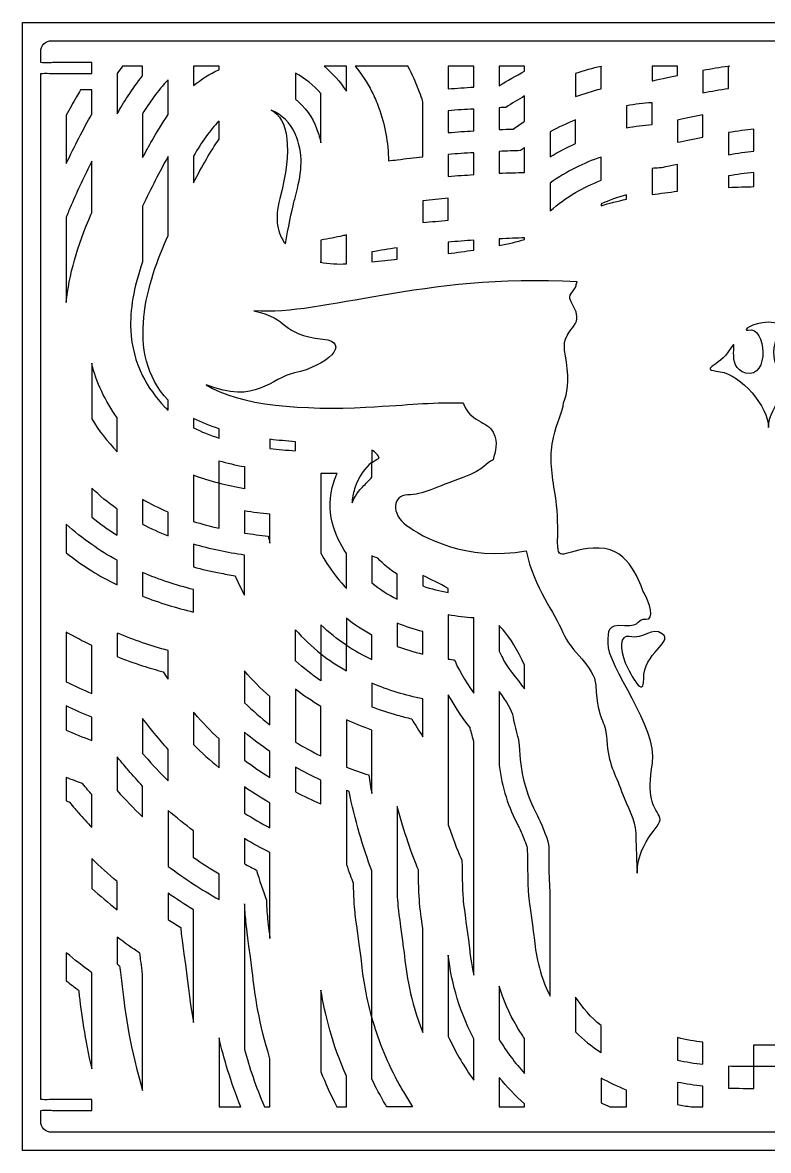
# Model space of a CAD drawing. Extents: x 110 to 520, y 70 to 380.
# Drawn here: x 110 to 315, y 70 to 380 of the extents above; entities that cross this region are included whole.
import ezdxf

# ---------------------------------------------------------------- set-up
doc = ezdxf.new("R2010")
doc.units = 0
doc.header["$MEASUREMENT"] = 0
doc.layers.add('DEFAULT', color=18, linetype='CONTINUOUS')

msp = doc.modelspace()

# ---------------------------------------------------------------- linework, layer by layer
at = {"layer": 'DEFAULT', "color": 18}
msp.add_lwpolyline([(520, 70), (110, 70), (110, 380), (520, 380)], close=True, dxfattribs=at)
at = {"layer": 'DEFAULT', "color": 1}
for points, knots in [([(511.5, 369), (511.73, 369), (512.28, 368.95), (513.25, 368.95), (514.22, 368.95), (515, 368.97), (515, 369), (515, 370), (515, 371), (515, 372), (515, 373.66), (513.66, 375), (512, 375), (380.66, 375), (249.33, 375), (118, 375), (116.34, 375), (115, 373.66), (115, 372), (115, 371), (115, 370), (115, 369), (115, 368.97), (115.78, 368.95), (116.75, 368.95), (117.72, 368.95), (118.27, 369), (118.5, 369), (122, 369), (125.5, 369), (129, 369), (129, 368), (129, 367), (129, 366), (125.5, 366), (122, 366), (118.5, 366), (118.27, 366), (117.72, 366.05), (116.75, 366.05), (115.78, 366.05), (115, 366.03), (115, 366), (115, 272), (115, 178), (115, 84), (115, 83.97), (115.78, 83.95), (116.75, 83.95), (117.72, 83.95), (118.27, 84), (118.5, 84), (122, 84), (125.5, 84), (129, 84), (129, 83), (129, 82), (129, 81), (125.5, 81), (122, 81), (118.5, 81), (118.27, 81), (117.72, 81.05), (116.75, 81.05), (115.78, 81.05), (115, 81.03), (115, 81), (115, 80), (115, 79), (115, 78), (115, 76.34), (116.34, 75), (118, 75), (249.33, 75), (380.66, 75), (512, 75), (513.66, 75), (515, 76.34), (515, 78), (515, 79), (515, 80), (515, 81), (515, 81.03), (514.22, 81.05), (513.25, 81.05), (512.28, 81.05), (511.73, 81), (511.5, 81), (508, 81), (504.5, 81), (501, 81), (501, 82), (501, 83), (501, 84), (504.5, 84), (508, 84), (511.5, 84), (511.73, 84), (512.28, 83.95), (513.25, 83.95), (514.22, 83.95), (515, 83.97), (515, 84), (515, 178), (515, 272), (515, 366), (515, 366.03), (514.22, 366.05), (513.25, 366.05), (512.28, 366.05), (511.73, 366), (511.5, 366), (508, 366), (504.5, 366), (501, 366), (501, 367), (501, 368), (501, 369), (504.5, 369), (508, 369), (511.5, 369)], [29.76, 29.76, 29.76, 29.76, 30.76, 30.76, 30.76, 31.76, 31.76, 31.76, 40.27, 40.27, 40.27, 41.27, 41.27, 41.27, 1158.12, 1158.12, 1158.12, 1159.12, 1159.12, 1159.12, 1167.63, 1167.63, 1167.63, 1168.63, 1168.63, 1168.63, 1169.63, 1169.63, 1169.63, 1199.39, 1199.39, 1199.39, 1207.89, 1207.89, 1207.89, 1237.65, 1237.65, 1237.65, 1238.65, 1238.65, 1238.65, 1239.65, 1239.65, 1239.65, 2039.02, 2039.02, 2039.02, 2040.02, 2040.02, 2040.02, 2041.02, 2041.02, 2041.02, 2070.78, 2070.78, 2070.78, 2079.28, 2079.28, 2079.28, 2109.04, 2109.04, 2109.04, 2110.04, 2110.04, 2110.04, 2111.04, 2111.04, 2111.04, 2119.55, 2119.55, 2119.55, 2120.55, 2120.55, 2120.55, 3237.4, 3237.4, 3237.4, 3238.4, 3238.4, 3238.4, 3246.91, 3246.91, 3246.91, 3247.91, 3247.91, 3247.91, 3248.91, 3248.91, 3248.91, 3278.67, 3278.67, 3278.67, 3287.17, 3287.17, 3287.17, 3316.93, 3316.93, 3316.93, 3317.93, 3317.93, 3317.93, 3318.93, 3318.93, 3318.93, 4118.3, 4118.3, 4118.3, 4119.3, 4119.3, 4119.3, 4120.3, 4120.3, 4120.3, 4150.06, 4150.06, 4150.06, 4158.56, 4158.56, 4158.56, 4188.32, 4188.32, 4188.32, 4188.32]), ([(136, 366.04), (136.46, 366.69), (136.95, 367.34), (137.46, 368), (139.31, 368), (141.15, 368), (143, 368), (143, 367.12), (143, 366.24), (143, 365.35), (139.99, 361.65), (137.72, 357.91), (136, 354.94), (136, 358.64), (136, 362.34), (136, 366.04)], [31.47, 31.47, 31.47, 31.47, 32.47, 32.47, 32.47, 48.16, 48.16, 48.16, 55.66, 55.66, 55.66, 56.66, 56.66, 56.66, 88.13, 88.13, 88.13, 88.13]), ([(157, 368), (159.33, 368), (161.66, 368), (164, 368), (164, 367.68), (164, 367.36), (164, 367.03), (161.37, 365.94), (159.05, 364.42), (157, 362.67), (157, 364.45), (157, 366.22), (157, 368)], [15.1, 15.1, 15.1, 15.1, 34.94, 34.94, 34.94, 37.68, 37.68, 37.68, 38.68, 38.68, 38.68, 53.78, 53.78, 53.78, 53.78]), ([(185, 366.06), (187.65, 364.66), (190.02, 362.77), (192, 360.47), (192, 355.95), (192, 351.43), (192, 346.91), (191.74, 348.1), (191.39, 349.33), (190.92, 350.62), (189.69, 353.98), (187.62, 356.81), (185, 358.9), (185, 361.29), (185, 363.67), (185, 366.06)], [20.29, 20.29, 20.29, 20.29, 21.29, 21.29, 21.29, 59.74, 59.74, 59.74, 60.74, 60.74, 60.74, 61.74, 61.74, 61.74, 82.03, 82.03, 82.03, 82.03]), ([(199, 368), (199, 365.71), (199, 363.42), (199, 361.14), (197.29, 363.75), (195.22, 366.06), (192.88, 368), (194.92, 368), (196.96, 368), (199, 368)], [17.35, 17.35, 17.35, 17.35, 36.81, 36.81, 36.81, 37.81, 37.81, 37.81, 55.16, 55.16, 55.16, 55.16]), ([(215.87, 368), (217.11, 365.75), (218.2, 363.36), (219.11, 360.87), (219.43, 359.99), (219.73, 359.12), (220, 358.25), (220, 353.2), (220, 348.15), (220, 343.1), (217.68, 342.86), (215.34, 342.6), (213, 342.29), (212.18, 342.19), (211.37, 342.08), (210.55, 341.97), (210.52, 347.01), (209.63, 351.84), (207.83, 356.77), (207.3, 358.23), (206.69, 359.64), (206, 360.99), (204.71, 363.54), (203.15, 365.88), (201.37, 368), (206.2, 368), (211.04, 368), (215.87, 368)], [41.08, 41.08, 41.08, 41.08, 42.08, 42.08, 42.08, 43.08, 43.08, 43.08, 86.01, 86.01, 86.01, 87.01, 87.01, 87.01, 88.01, 88.01, 88.01, 89.01, 89.01, 89.01, 90.01, 90.01, 90.01, 91.01, 91.01, 91.01, 132.09, 132.09, 132.09, 132.09]), ([(227, 368), (229.33, 368), (231.66, 368), (234, 368), (234, 366.08), (234, 364.17), (234, 362.25), (231.63, 362.12), (229.3, 361.96), (227, 361.79), (227, 363.86), (227, 365.93), (227, 368)], [17.61, 17.61, 17.61, 17.61, 37.46, 37.46, 37.46, 53.75, 53.75, 53.75, 54.75, 54.75, 54.75, 72.36, 72.36, 72.36, 72.36]), ([(241, 368), (243.33, 368), (245.66, 368), (248, 368), (248, 367.54), (248, 367.08), (248, 366.61), (245.59, 365.39), (243.25, 364.06), (241, 362.62), (241, 364.41), (241, 366.21), (241, 368)], [15.26, 15.26, 15.26, 15.26, 35.1, 35.1, 35.1, 39.03, 39.03, 39.03, 40.03, 40.03, 40.03, 55.29, 55.29, 55.29, 55.29]), ([(262, 365.99), (264.3, 366.75), (266.63, 367.41), (269, 367.96), (269.05, 367.98), (269.11, 367.99), (269.16, 368), (269.11, 368), (269.05, 368), (269, 368), (269, 367.99), (269, 367.97), (269, 367.96), (269, 365.91), (269, 363.86), (269, 361.8), (266.63, 361.2), (264.29, 360.48), (262, 359.65), (262, 361.76), (262, 363.87), (262, 365.99)], [17.96, 17.96, 17.96, 17.96, 18.96, 18.96, 18.96, 19.96, 19.96, 19.96, 20.42, 20.42, 20.42, 20.53, 20.53, 20.53, 37.99, 37.99, 37.99, 38.99, 38.99, 38.99, 56.95, 56.95, 56.95, 56.95]), ([(283, 368), (285.33, 368), (287.66, 368), (290, 368), (290, 367.16), (290, 366.32), (290, 365.47), (286, 364.66), (283.2, 364), (283.02, 363.96), (283.01, 363.96), (283.01, 363.96), (283, 363.96), (283, 365.31), (283, 366.65), (283, 368)], [11.45, 11.45, 11.45, 11.45, 31.3, 31.3, 31.3, 38.46, 38.46, 38.46, 39.46, 39.46, 39.46, 40.46, 40.46, 40.46, 51.91, 51.91, 51.91, 51.91]), ([(297, 366.82), (299.27, 367.23), (301.65, 367.63), (304, 367.96), (304.09, 367.98), (304.17, 367.99), (304.26, 368), (304.17, 368), (304.09, 368), (304, 368), (304, 367.99), (304, 367.97), (304, 367.96), (304, 365.94), (304, 363.92), (304, 361.9), (301.66, 361.55), (299.27, 361.14), (297, 360.72), (297, 362.76), (297, 364.79), (297, 366.82)], [17.29, 17.29, 17.29, 17.29, 18.29, 18.29, 18.29, 19.29, 19.29, 19.29, 20.04, 20.04, 20.04, 20.15, 20.15, 20.15, 37.33, 37.33, 37.33, 38.33, 38.33, 38.33, 55.62, 55.62, 55.62, 55.62]), ([(150, 354.71), (148.26, 352.19), (146.82, 349.7), (145.61, 347.58), (144.75, 346.1), (143.88, 344.53), (143, 342.88), (143, 346.91), (143, 350.93), (143, 354.95), (144.85, 357.94), (147.13, 361.24), (150, 364.28), (150, 361.09), (150, 357.9), (150, 354.71)], [27.13, 27.13, 27.13, 27.13, 28.13, 28.13, 28.13, 29.13, 29.13, 29.13, 63.35, 63.35, 63.35, 64.35, 64.35, 64.35, 91.48, 91.48, 91.48, 91.48]), ([(122, 354.51), (122.94, 356.27), (123.89, 357.96), (124.81, 359.57), (125.15, 360.15), (125.52, 360.79), (125.91, 361.47), (126.94, 361.47), (127.97, 361.47), (129, 361.47), (129, 359.25), (129, 357.02), (129, 354.8), (126.68, 350.66), (124.28, 346.01), (122, 341.25), (122, 345.67), (122, 350.09), (122, 354.51)], [37.6, 37.6, 37.6, 37.6, 38.6, 38.6, 38.6, 39.6, 39.6, 39.6, 48.34, 48.34, 48.34, 67.26, 67.26, 67.26, 68.26, 68.26, 68.26, 105.86, 105.86, 105.86, 105.86]), ([(241, 356.59), (241.64, 356.62), (242.26, 356.64), (242.86, 356.67), (244.53, 357.78), (246.24, 358.83), (248, 359.82), (248, 357.49), (248, 355.17), (248, 352.84), (246.92, 352.17), (245.86, 351.46), (244.82, 350.73), (243.61, 350.69), (242.33, 350.64), (241, 350.59), (241, 352.59), (241, 354.59), (241, 356.59)], [17.02, 17.02, 17.02, 17.02, 18.02, 18.02, 18.02, 19.02, 19.02, 19.02, 38.78, 38.78, 38.78, 39.78, 39.78, 39.78, 40.78, 40.78, 40.78, 57.8, 57.8, 57.8, 57.8]), ([(276, 357.15), (278.31, 357.54), (280.65, 357.81), (283, 357.95), (283, 355.95), (283, 353.94), (283, 351.94), (280.64, 351.78), (278.3, 351.49), (276, 351.06), (276, 353.09), (276, 355.12), (276, 357.15)], [17.26, 17.26, 17.26, 17.26, 18.26, 18.26, 18.26, 35.3, 35.3, 35.3, 36.3, 36.3, 36.3, 53.56, 53.56, 53.56, 53.56]), ([(185, 349.26), (185.1, 349.03), (185.19, 348.8), (185.28, 348.56), (187.41, 342.7), (186.56, 338.32), (185, 332.21), (184.86, 331.69), (184.72, 331.15), (184.58, 330.59), (183.97, 328.21), (182.99, 323.54), (182.24, 319.15), (180.09, 321.9), (179.22, 325.9), (180.71, 331.6), (184.29, 345.32), (183.06, 353.64), (178.29, 355.95), (181.25, 354.73), (183.67, 352.37), (185, 349.26)], [1, 1, 1, 1, 2, 2, 2, 3, 3, 3, 4, 4, 4, 5, 5, 5, 6, 6, 6, 7, 7, 7, 8, 8, 8, 8]), ([(227, 355.77), (229.43, 355.96), (231.77, 356.11), (234, 356.24), (234, 354.24), (234, 352.24), (234, 350.23), (231.75, 350.1), (229.41, 349.94), (227, 349.75), (227, 351.76), (227, 353.76), (227, 355.77)], [17.06, 17.06, 17.06, 17.06, 18.06, 18.06, 18.06, 35.09, 35.09, 35.09, 36.09, 36.09, 36.09, 53.15, 53.15, 53.15, 53.15]), ([(297, 348.5), (294.42, 348), (292, 347.51), (290, 347.09), (290, 349.13), (290, 351.17), (290, 353.21), (292.02, 353.63), (294.43, 354.12), (297, 354.61), (297, 352.57), (297, 350.54), (297, 348.5)], [17.32, 17.32, 17.32, 17.32, 18.32, 18.32, 18.32, 35.65, 35.65, 35.65, 36.65, 36.65, 36.65, 53.97, 53.97, 53.97, 53.97]), ([(157, 343.3), (159.25, 347.13), (161.46, 350.47), (164, 352.88), (164, 351.22), (164, 349.57), (164, 347.92), (161.69, 344.62), (159.35, 340.55), (157, 335.98), (157, 338.42), (157, 340.86), (157, 343.3)], [20.75, 20.75, 20.75, 20.75, 21.75, 21.75, 21.75, 35.8, 35.8, 35.8, 36.8, 36.8, 36.8, 57.55, 57.55, 57.55, 57.55]), ([(255, 349.99), (257.26, 351.21), (259.6, 352.29), (262, 353.25), (262, 351.08), (262, 348.92), (262, 346.75), (259.58, 345.68), (257.24, 344.45), (255, 343.07), (255, 345.38), (255, 347.68), (255, 349.99)], [19.6, 19.6, 19.6, 19.6, 20.6, 20.6, 20.6, 39.02, 39.02, 39.02, 40.02, 40.02, 40.02, 59.62, 59.62, 59.62, 59.62]), ([(304, 343.67), (304, 345.7), (304, 347.72), (304, 349.75), (306.47, 350.15), (308.87, 350.5), (311, 350.71), (311, 348.7), (311, 346.69), (311, 344.68), (308.89, 344.45), (306.48, 344.1), (304, 343.67)], [1, 1, 1, 1, 18.23, 18.23, 18.23, 19.23, 19.23, 19.23, 36.31, 36.31, 36.31, 37.31, 37.31, 37.31, 37.31]), ([(227, 343.74), (229.38, 343.93), (231.73, 344.09), (234, 344.23), (234, 342.22), (234, 340.22), (234, 338.21), (231.74, 338.07), (229.39, 337.91), (227, 337.71), (227, 339.72), (227, 341.73), (227, 343.74)], [17.07, 17.07, 17.07, 17.07, 18.07, 18.07, 18.07, 35.12, 35.12, 35.12, 36.12, 36.12, 36.12, 53.19, 53.19, 53.19, 53.19]), ([(241, 344.58), (243.05, 344.67), (245.01, 344.74), (246.85, 344.79), (247.23, 345.07), (247.61, 345.35), (248, 345.62), (248, 343.35), (248, 341.08), (248, 338.81), (245.87, 338.76), (243.52, 338.68), (241, 338.58), (241, 340.58), (241, 342.58), (241, 344.58)], [17.03, 17.03, 17.03, 17.03, 18.03, 18.03, 18.03, 19.03, 19.03, 19.03, 38.33, 38.33, 38.33, 39.33, 39.33, 39.33, 56.36, 56.36, 56.36, 56.36]), ([(122, 326.5), (122.43, 327.59), (122.89, 328.69), (123.37, 329.8), (125.11, 333.83), (127.03, 337.95), (129, 341.92), (129, 337.18), (129, 332.44), (129, 327.7), (128.96, 327.6), (128.92, 327.51), (128.88, 327.42), (125.02, 318.49), (122.76, 310.57), (122, 303.07), (122, 310.88), (122, 318.69), (122, 326.5)], [66.42, 66.42, 66.42, 66.42, 67.42, 67.42, 67.42, 68.42, 68.42, 68.42, 108.73, 108.73, 108.73, 109.73, 109.73, 109.73, 110.73, 110.73, 110.73, 177.15, 177.15, 177.15, 177.15]), ([(150, 276.23), (150, 275.31), (150, 274.39), (150, 273.47), (149.7, 273.75), (149.41, 274.04), (149.12, 274.33), (146.56, 276.99), (144.52, 279.86), (143, 282.91), (141.06, 286.8), (139.97, 290.99), (139.74, 295.44), (139.46, 301.08), (140.5, 307.14), (143, 314.19), (143, 319.3), (143, 324.41), (143, 329.52), (145.27, 334.34), (147.69, 339.07), (150, 343.18), (150, 335.94), (150, 328.7), (150, 321.45), (144.43, 309.08), (137.79, 289.01), (150, 276.23)], [1, 1, 1, 1, 8.82, 8.82, 8.82, 9.82, 9.82, 9.82, 10.82, 10.82, 10.82, 11.82, 11.82, 11.82, 12.82, 12.82, 12.82, 56.25, 56.25, 56.25, 57.25, 57.25, 57.25, 118.83, 118.83, 118.83, 119.83, 119.83, 119.83, 119.83]), ([(255, 335.88), (257.2, 337.45), (259.55, 338.86), (262, 340.09), (264.25, 341.23), (266.59, 342.21), (269, 343.04), (269, 340.9), (269, 338.77), (269, 336.64), (266.56, 335.69), (264.22, 334.56), (262, 333.26), (259.49, 331.79), (257.14, 330.11), (255, 328.24), (255, 330.78), (255, 333.33), (255, 335.88)], [21.66, 21.66, 21.66, 21.66, 22.66, 22.66, 22.66, 23.66, 23.66, 23.66, 41.8, 41.8, 41.8, 42.8, 42.8, 42.8, 43.8, 43.8, 43.8, 65.46, 65.46, 65.46, 65.46]), ([(290, 340.99), (290, 338.53), (290, 336.08), (290, 333.62), (287.65, 333.36), (285.3, 333.06), (283, 332.71), (283, 335.11), (283, 337.5), (283, 339.9), (283.65, 339.96), (284.31, 340), (284.97, 340.03), (285.41, 340.05), (287.31, 340.44), (290, 340.99)], [1, 1, 1, 1, 21.88, 21.88, 21.88, 22.88, 22.88, 22.88, 43.27, 43.27, 43.27, 44.27, 44.27, 44.27, 45.27, 45.27, 45.27, 45.27]), ([(311, 338.77), (311, 337.48), (311, 336.19), (311, 334.91), (308.77, 334.87), (306.42, 334.8), (304, 334.69), (304, 335.74), (304, 336.79), (304, 337.85), (306.29, 338.25), (308.64, 338.59), (311, 338.77)], [1, 1, 1, 1, 11.96, 11.96, 11.96, 12.96, 12.96, 12.96, 21.92, 21.92, 21.92, 22.92, 22.92, 22.92, 22.92]), ([(276, 332.63), (276, 332.23), (276, 331.83), (276, 331.44), (273.55, 330.92), (271.2, 330.32), (269, 329.65), (269, 329.81), (269, 329.98), (269, 330.14), (271.19, 331.13), (273.53, 331.98), (276, 332.63)], [1, 1, 1, 1, 4.37, 4.37, 4.37, 5.37, 5.37, 5.37, 6.74, 6.74, 6.74, 7.74, 7.74, 7.74, 7.74]), ([(227, 325.67), (224.7, 325.48), (222.36, 325.26), (220, 325), (220, 327.01), (220, 329.02), (220, 331.03), (222.36, 331.28), (224.7, 331.5), (227, 331.69), (227, 329.68), (227, 327.68), (227, 325.67)], [17.05, 17.05, 17.05, 17.05, 18.05, 18.05, 18.05, 35.13, 35.13, 35.13, 36.13, 36.13, 36.13, 53.18, 53.18, 53.18, 53.18]), ([(199, 321.62), (199, 318.97), (199, 316.32), (199, 313.67), (196.73, 313.56), (194.22, 313.67), (191.77, 314.12), (191.85, 314.13), (191.92, 314.14), (192, 314.15), (192, 316.18), (192, 318.2), (192, 320.22), (194.1, 320.56), (196.15, 320.95), (197.94, 321.37), (198.29, 321.46), (198.64, 321.54), (199, 321.62)], [1, 1, 1, 1, 23.54, 23.54, 23.54, 24.54, 24.54, 24.54, 25.54, 25.54, 25.54, 42.75, 42.75, 42.75, 43.75, 43.75, 43.75, 44.75, 44.75, 44.75, 44.75]), ([(234, 320.17), (234, 319.27), (234, 318.37), (234, 317.48), (231.77, 317.13), (229.43, 316.81), (227, 316.49), (227, 317.55), (227, 318.6), (227, 319.65), (229.39, 319.85), (231.74, 320.03), (234, 320.17)], [1, 1, 1, 1, 8.65, 8.65, 8.65, 9.65, 9.65, 9.65, 18.59, 18.59, 18.59, 19.59, 19.59, 19.59, 19.59]), ([(241, 320.56), (243.55, 320.67), (245.91, 320.75), (248, 320.81), (248, 320.66), (248, 320.52), (248, 320.38), (245.86, 319.76), (243.52, 319.21), (241, 318.71), (241, 319.32), (241, 319.94), (241, 320.56)], [5.24, 5.24, 5.24, 5.24, 6.24, 6.24, 6.24, 7.46, 7.46, 7.46, 8.46, 8.46, 8.46, 13.7, 13.7, 13.7, 13.7]), ([(213, 318.08), (213, 317.03), (213, 315.99), (213, 314.95), (210.72, 314.72), (208.38, 314.5), (206, 314.28), (206, 315.16), (206, 316.05), (206, 316.94), (208.29, 317.36), (210.63, 317.74), (213, 318.08)], [1, 1, 1, 1, 9.87, 9.87, 9.87, 10.87, 10.87, 10.87, 18.42, 18.42, 18.42, 19.42, 19.42, 19.42, 19.42]), ([(278.89, 146.19), (278.72, 152.34), (278.62, 154.09), (278.52, 157.23), (278.39, 161.09), (276.4, 163.83), (274.66, 168.69), (272.91, 173.54), (270.92, 176.16), (270.55, 182.76), (270.18, 189.35), (268.21, 186.94), (267.55, 197.86), (267.23, 203.09), (260.59, 207.03), (258.47, 212.39), (256.35, 217.74), (250.49, 224.63), (248.44, 234.82), (231.78, 231.78), (219.77, 238.68), (215.51, 241.8), (211.25, 244.92), (211.63, 250.17), (215.81, 250.17), (219.99, 250.17), (223.8, 252.37), (230.8, 254.88), (237.79, 257.39), (237.03, 258.91), (239.32, 259.82), (239.95, 262.26), (240.81, 264.31), (239.32, 267.42), (237.82, 270.53), (232.82, 270.16), (231.14, 275.45), (220.43, 275.64), (217.51, 274.94), (204.33, 274.27), (187.65, 273.43), (169.39, 274.6), (160.44, 280.47), (174.01, 274.8), (178.4, 282.43), (184.75, 283.71), (193.62, 285.5), (200.53, 292.1), (192.56, 292.99), (180.4, 294.35), (183.89, 298.58), (173.6, 300.75), (193.27, 299.43), (219.23, 310.99), (262.44, 308.76), (261.79, 307.33), (262.62, 307.76), (260.8, 305.53), (258.97, 303.29), (264.53, 300.38), (261.43, 296.48), (258.33, 292.58), (258.64, 291.83), (259.47, 286.68), (260.3, 281.54), (259.76, 277.99), (258.68, 275.48), (258.53, 273.15), (256.82, 269.98), (255.9, 265.93), (254.84, 261.3), (255.32, 256.59), (256.2, 251.36), (257.23, 245.2), (257.08, 243.79), (257.06, 237.05), (257.04, 230.8), (259.51, 235.75), (268.44, 235.57), (277.37, 235.39), (279.51, 225.5), (280.88, 223.13), (282.25, 220.77), (283.86, 215.66), (281.37, 216.03), (278.88, 216.41), (280.14, 213.92), (275.41, 214.29), (270.68, 214.67), (271.05, 212.92), (270.92, 209.4), (270.69, 203.12), (284.74, 186.12), (283.12, 176.53), (281.51, 166.95), (283.37, 164.7), (284.99, 161.96), (286.61, 159.23), (279.28, 156.2), (278.89, 146.19)], [1, 1, 1, 1, 2, 2, 2, 3, 3, 3, 4, 4, 4, 5, 5, 5, 6, 6, 6, 7, 7, 7, 8, 8, 8, 9, 9, 9, 10, 10, 10, 11, 11, 11, 12, 12, 12, 13, 13, 13, 14, 14, 14, 15.014142, 15.014142, 15.014142, 16.014142, 16.014142, 16.014142, 17.014142, 17.014142, 17.014142, 18.014142, 18.014142, 18.014142, 19.014142, 19.014142, 19.014142, 20.014142, 20.014142, 20.014142, 21.014142, 21.014142, 21.014142, 22.014142, 22.014142, 22.014142, 23.014142, 23.014142, 23.014142, 24.014142, 24.014142, 24.014142, 25.014142, 25.014142, 25.014142, 26.014142, 26.014142, 26.014142, 27.014142, 27.014142, 27.014142, 28.014142, 28.014142, 28.014142, 29.014142, 29.014142, 29.014142, 30.014142, 30.014142, 30.014142, 31.014142, 31.014142, 31.014142, 32.014142, 32.014142, 32.014142, 33.014142, 33.014142, 33.014142, 34.014142, 34.014142, 34.014142, 34.014142]), ([(328.31, 284.04), (322.56, 283.17), (315, 274.45), (315, 268.74), (315, 274.45), (307.44, 283.17), (301.69, 284.04), (295.51, 284.96), (301.26, 284.95), (304.59, 290.43), (307.18, 294.69), (302.83, 285.14), (308.79, 283.67), (315.35, 282.05), (314.52, 296.65), (309.42, 295.49), (307.63, 295.08), (310.38, 297.61), (315, 297.61), (319.62, 297.61), (322.37, 295.08), (320.58, 295.49), (315.48, 296.65), (314.65, 282.05), (321.21, 283.67), (327.17, 285.14), (322.82, 294.69), (325.41, 290.43), (328.74, 284.95), (334.49, 284.96), (328.31, 284.04)], [1, 1, 1, 1, 2, 2, 2, 3, 3, 3, 4, 4, 4, 5, 5, 5, 6, 6, 6, 7, 7, 7, 8, 8, 8, 9, 9, 9, 10, 10, 10, 11, 11, 11, 11]), ([(136, 271.37), (136, 268.25), (136, 265.13), (136, 262.02), (133.28, 264.86), (130.95, 267.87), (129, 271.04), (129, 276.15), (129, 281.25), (129, 286.36), (130.32, 280.99), (132.66, 275.99), (136, 271.37)], [1, 1, 1, 1, 27.51, 27.51, 27.51, 28.51, 28.51, 28.51, 71.96, 71.96, 71.96, 72.96, 72.96, 72.96, 72.96]), ([(157, 271.18), (159.07, 270.11), (161.4, 269.17), (164, 268.36), (164, 267.5), (164, 266.64), (164, 265.79), (161.43, 266.6), (159.1, 267.54), (157, 268.62), (157, 269.47), (157, 270.32), (157, 271.18)], [7.26, 7.26, 7.26, 7.26, 8.26, 8.26, 8.26, 15.55, 15.55, 15.55, 16.55, 16.55, 16.55, 23.81, 23.81, 23.81, 23.81]), ([(185, 262.32), (182.56, 262.46), (180.22, 262.67), (178, 262.93), (178, 263.77), (178, 264.61), (178, 265.45), (180.22, 265.18), (182.56, 264.96), (185, 264.8), (185, 263.97), (185, 263.14), (185, 262.32)], [7.03, 7.03, 7.03, 7.03, 8.03, 8.03, 8.03, 15.18, 15.18, 15.18, 16.18, 16.18, 16.18, 23.21, 23.21, 23.21, 23.21]), ([(206, 259.07), (206, 260.2), (206, 261.34), (206, 262.47), (207.06, 261.89), (207.76, 261.15), (208, 260.25), (207.29, 259.92), (206.63, 259.53), (206, 259.07)], [1, 1, 1, 1, 10.65, 10.65, 10.65, 11.65, 11.65, 11.65, 12.65, 12.65, 12.65, 12.65]), ([(157, 255.56), (159.19, 254.73), (161.52, 254), (164, 253.36), (166.22, 252.78), (168.55, 252.28), (171, 251.86), (171, 253.88), (171, 255.91), (171, 257.94), (168.53, 258.39), (166.19, 258.93), (164, 259.55), (164, 257.49), (164, 255.43), (164, 253.36), (164, 249.25), (164, 245.13), (164, 241.01), (161.57, 241.56), (159.23, 242.17), (157, 242.87), (157, 247.1), (157, 251.33), (157, 255.56)], [35.97, 35.97, 35.97, 35.97, 36.97, 36.97, 36.97, 37.97, 37.97, 37.97, 55.21, 55.21, 55.21, 56.21, 56.21, 56.21, 73.76, 73.76, 73.76, 108.76, 108.76, 108.76, 109.76, 109.76, 109.76, 145.73, 145.73, 145.73, 145.73]), ([(206, 259.07), (206, 257.74), (206, 256.4), (206, 255.07), (205.41, 254.35), (204.69, 253.58), (203.84, 252.77), (202.33, 251.32), (201.25, 249.69), (200.57, 247.98), (200.61, 249.23), (200.83, 250.51), (201.26, 251.83), (202.44, 255.45), (204.04, 257.63), (206, 259.07)], [1, 1, 1, 1, 12.34, 12.34, 12.34, 13.34, 13.34, 13.34, 14.34, 14.34, 14.34, 15.34, 15.34, 15.34, 16.34, 16.34, 16.34, 16.34]), ([(199, 234.11), (199, 230.89), (199, 227.67), (199, 224.45), (198.76, 224.71), (198.53, 224.97), (198.3, 225.24), (196.76, 227.04), (194.14, 230.09), (192, 234.15), (192, 241.45), (192, 248.75), (192, 256.06), (192.95, 256.04), (193.93, 256.03), (194.91, 256.03), (195.21, 256.03), (195.72, 256.05), (196.45, 256.07), (196.13, 255.33), (195.83, 254.54), (195.56, 253.7), (192.92, 245.66), (195.85, 238.83), (199, 234.11)], [1, 1, 1, 1, 28.38, 28.38, 28.38, 29.38, 29.38, 29.38, 30.38, 30.38, 30.38, 92.48, 92.48, 92.48, 93.48, 93.48, 93.48, 94.48, 94.48, 94.48, 95.48, 95.48, 95.48, 96.48, 96.48, 96.48, 96.48]), ([(136, 239.13), (133.53, 240.63), (131.2, 242.27), (129, 244.04), (129, 246.71), (129, 249.38), (129, 252.05), (131.15, 249.96), (133.49, 248.05), (136, 246.3), (136, 243.91), (136, 241.52), (136, 239.13)], [20.33, 20.33, 20.33, 20.33, 21.33, 21.33, 21.33, 44.01, 44.01, 44.01, 45.01, 45.01, 45.01, 65.34, 65.34, 65.34, 65.34]), ([(150, 245.43), (150, 243.27), (150, 241.11), (150, 238.95), (147.55, 239.9), (145.22, 240.94), (143, 242.09), (143, 244.38), (143, 246.66), (143, 248.95), (145.19, 247.66), (147.52, 246.49), (150, 245.43)], [1, 1, 1, 1, 19.38, 19.38, 19.38, 20.38, 20.38, 20.38, 39.81, 39.81, 39.81, 40.81, 40.81, 40.81, 40.81]), ([(178, 236.93), (177.82, 237.56), (177.65, 238.21), (177.5, 238.86), (175.26, 239.09), (173.1, 239.37), (171, 239.69), (171, 241.72), (171, 243.75), (171, 245.77), (173.25, 245.4), (175.58, 245.1), (178, 244.84), (178, 242.21), (178, 239.57), (178, 236.93)], [22.42, 22.42, 22.42, 22.42, 23.42, 23.42, 23.42, 24.42, 24.42, 24.42, 41.65, 41.65, 41.65, 42.65, 42.65, 42.65, 65.07, 65.07, 65.07, 65.07]), ([(122, 242.15), (124.2, 240.13), (126.53, 238.26), (129, 236.53), (131.22, 234.97), (133.55, 233.52), (136, 232.2), (136, 229.94), (136, 227.68), (136, 225.42), (133.57, 226.62), (131.23, 227.92), (129, 229.32), (126.55, 230.85), (124.22, 232.5), (122, 234.27), (122, 236.89), (122, 239.52), (122, 242.15)], [22.34, 22.34, 22.34, 22.34, 23.34, 23.34, 23.34, 24.34, 24.34, 24.34, 43.55, 43.55, 43.55, 44.55, 44.55, 44.55, 45.55, 45.55, 45.55, 67.89, 67.89, 67.89, 67.89]), ([(157, 236.6), (159.25, 235.96), (161.58, 235.38), (164, 234.87), (166.25, 234.4), (168.59, 233.98), (171, 233.63), (171, 229.95), (171, 226.27), (171, 222.59), (170.1, 224.25), (169.24, 226.04), (168.45, 227.95), (166.94, 228.19), (165.45, 228.46), (164, 228.75), (161.59, 229.22), (159.26, 229.76), (157, 230.37), (157, 232.45), (157, 234.53), (157, 236.6)], [17.67, 17.67, 17.67, 17.67, 18.67, 18.67, 18.67, 19.67, 19.67, 19.67, 50.97, 50.97, 50.97, 51.97, 51.97, 51.97, 52.97, 52.97, 52.97, 53.97, 53.97, 53.97, 71.64, 71.64, 71.64, 71.64]), ([(213, 228.37), (213, 226.08), (213, 223.8), (213, 221.52), (210.5, 222.74), (208.13, 224.23), (206, 226.03), (206, 228.49), (206, 230.95), (206, 233.42), (206.51, 233.18), (207.05, 232.98), (207.61, 232.82), (209.16, 231.07), (210.99, 229.59), (213, 228.37)], [1, 1, 1, 1, 20.41, 20.41, 20.41, 21.41, 21.41, 21.41, 42.34, 42.34, 42.34, 43.34, 43.34, 43.34, 44.34, 44.34, 44.34, 44.34]), ([(157, 217.99), (154.6, 218.56), (152.26, 219.2), (150, 219.89), (147.59, 220.63), (145.26, 221.45), (143, 222.33), (143, 224.49), (143, 226.66), (143, 228.82), (145.25, 227.86), (147.58, 226.99), (150, 226.2), (152.26, 225.45), (154.59, 224.78), (157, 224.17), (157, 222.11), (157, 220.05), (157, 217.99)], [17.52, 17.52, 17.52, 17.52, 18.52, 18.52, 18.52, 19.52, 19.52, 19.52, 37.93, 37.93, 37.93, 38.93, 38.93, 38.93, 39.93, 39.93, 39.93, 57.45, 57.45, 57.45, 57.45]), ([(220, 225.14), (220, 226.1), (220, 227.06), (220, 228.02), (222.24, 226.98), (224.61, 225.78), (227, 224.46), (227, 224.08), (227, 223.7), (227, 223.33), (224.69, 223.76), (222.32, 224.35), (220, 225.14)], [1, 1, 1, 1, 9.15, 9.15, 9.15, 10.15, 10.15, 10.15, 13.36, 13.36, 13.36, 14.36, 14.36, 14.36, 14.36]), ([(234, 195.67), (231.7, 199.12), (229.31, 202.83), (228.75, 204.82), (228.16, 204.89), (227.58, 204.97), (227, 205.06), (227, 209.11), (227, 213.16), (227, 217.21), (229.43, 216.79), (231.8, 216.52), (234, 216.36), (234, 209.46), (234, 202.57), (234, 195.67)], [58.63, 58.63, 58.63, 58.63, 59.63, 59.63, 59.63, 60.63, 60.63, 60.63, 95.08, 95.08, 95.08, 96.08, 96.08, 96.08, 154.71, 154.71, 154.71, 154.71]), ([(199, 208.85), (199, 206.51), (199, 204.17), (199, 201.82), (196.51, 203.24), (194.17, 204.8), (192, 206.51), (189.43, 208.51), (187.09, 210.72), (185, 213.11), (185, 210.26), (185, 207.42), (185, 204.57), (187.16, 202.6), (189.5, 200.78), (192, 199.11), (192, 201.58), (192, 204.04), (192, 206.51), (192, 209.16), (192, 211.8), (192, 214.45), (194.11, 212.4), (196.45, 210.53), (199, 208.85)], [1, 1, 1, 1, 20.92, 20.92, 20.92, 21.92, 21.92, 21.92, 22.92, 22.92, 22.92, 47.13, 47.13, 47.13, 48.13, 48.13, 48.13, 69.1, 69.1, 69.1, 91.61, 91.61, 91.61, 92.61, 92.61, 92.61, 92.61]), ([(199, 208.85), (199, 211.32), (199, 213.79), (199, 216.26), (201.12, 214.55), (203.46, 213.01), (206, 211.65), (206, 209.41), (206, 207.18), (206, 204.95), (203.52, 206.11), (201.18, 207.41), (199, 208.85)], [1, 1, 1, 1, 22, 22, 22, 23, 23, 23, 41.99, 41.99, 41.99, 42.99, 42.99, 42.99, 42.99]), ([(220, 206.41), (217.56, 207), (215.22, 207.7), (213, 208.52), (213, 210.66), (213, 212.8), (213, 214.94), (215.29, 213.98), (217.64, 213.21), (220, 212.59), (220, 210.53), (220, 208.47), (220, 206.41)], [17.52, 17.52, 17.52, 17.52, 18.52, 18.52, 18.52, 36.72, 36.72, 36.72, 37.72, 37.72, 37.72, 55.24, 55.24, 55.24, 55.24]), ([(241, 207.26), (241, 209.59), (241, 211.92), (241, 214.25), (241.5, 213.73), (241.98, 213.21), (242.43, 212.67), (244, 210.82), (245.93, 207.61), (248, 203.42), (248, 201.23), (248, 199.03), (248, 196.84), (245.88, 199.58), (242.73, 203.27), (241.88, 205.44), (241.76, 205.74), (241.43, 206.41), (241, 207.26)], [1, 1, 1, 1, 20.81, 20.81, 20.81, 21.81, 21.81, 21.81, 22.81, 22.81, 22.81, 41.45, 41.45, 41.45, 42.45, 42.45, 42.45, 43.45, 43.45, 43.45, 43.45]), ([(280.72, 199.64), (280.87, 194.07), (277.23, 200.33), (275.66, 204.04), (274.08, 207.78), (274.08, 211.84), (276.74, 211.26), (280.95, 210.34), (282.8, 214.19), (285.87, 211.93), (288.94, 209.68), (280.54, 206.66), (280.72, 199.64)], [1, 1, 1, 1, 2, 2, 2, 3, 3, 3, 4, 4, 4, 5, 5, 5, 5]), ([(122, 212.49), (124.26, 211.17), (126.59, 209.93), (129, 208.78), (129, 204.39), (129, 200), (129, 195.61), (126.6, 196.62), (124.27, 197.7), (122, 198.84), (122, 203.39), (122, 207.94), (122, 212.49)], [38.7, 38.7, 38.7, 38.7, 39.7, 39.7, 39.7, 77.04, 77.04, 77.04, 78.04, 78.04, 78.04, 116.74, 116.74, 116.74, 116.74]), ([(143, 209.54), (145.27, 208.76), (147.6, 208.05), (150, 207.39), (150, 204.77), (150, 202.15), (150, 199.53), (149.55, 200.17), (149.1, 200.85), (148.65, 201.54), (146.73, 202.06), (144.84, 202.63), (143, 203.22), (140.6, 203.99), (138.27, 204.83), (136, 205.73), (136, 207.89), (136, 210.05), (136, 212.21), (138.26, 211.25), (140.59, 210.36), (143, 209.54)], [1, 1, 1, 1, 2, 2, 2, 24.3, 24.3, 24.3, 25.3, 25.3, 25.3, 26.3, 26.3, 26.3, 27.3, 27.3, 27.3, 45.68, 45.68, 45.68, 46.68, 46.68, 46.68, 46.68]), ([(178, 187.02), (175.53, 188.9), (173.19, 190.91), (171, 193.04), (171, 195.95), (171, 198.86), (171, 201.78), (173.14, 199.28), (175.48, 196.93), (178, 194.74), (178, 192.17), (178, 189.59), (178, 187.02)], [21.9, 21.9, 21.9, 21.9, 22.9, 22.9, 22.9, 47.68, 47.68, 47.68, 48.68, 48.68, 48.68, 70.58, 70.58, 70.58, 70.58]), ([(192, 192.03), (192, 187.49), (192, 182.96), (192, 178.42), (189.58, 179.6), (187.25, 180.88), (185, 182.25), (185, 187.09), (185, 191.92), (185, 196.76), (187.2, 195.06), (189.54, 193.48), (192, 192.03)], [1, 1, 1, 1, 39.56, 39.56, 39.56, 40.56, 40.56, 40.56, 81.69, 81.69, 81.69, 82.69, 82.69, 82.69, 82.69]), ([(220, 183.71), (218.95, 185.31), (217.89, 187.03), (216.95, 188.64), (215.61, 188.94), (214.29, 189.28), (213, 189.64), (210.59, 190.31), (208.26, 191.08), (206, 191.94), (206, 194.09), (206, 196.24), (206, 198.39), (208.24, 197.45), (210.57, 196.62), (213, 195.89), (215.26, 195.2), (217.59, 194.61), (220, 194.11), (220, 190.64), (220, 187.17), (220, 183.71)], [29.5, 29.5, 29.5, 29.5, 30.5, 30.5, 30.5, 31.5, 31.5, 31.5, 32.5, 32.5, 32.5, 50.79, 50.79, 50.79, 51.79, 51.79, 51.79, 52.79, 52.79, 52.79, 82.29, 82.29, 82.29, 82.29]), ([(255, 112.36), (251.87, 118.57), (250.99, 124.45), (250.61, 128.5), (250.57, 128.87), (249.19, 138.77), (249.06, 140.07), (248.77, 142.95), (248.74, 152.59), (248.72, 153.19), (248.59, 153.63), (248.32, 154.39), (248, 155.21), (247.41, 156.68), (246.67, 158.39), (246.32, 159.04), (243.51, 164.31), (241.75, 169.85), (241, 175.84), (241, 182.62), (241, 189.39), (241, 196.17), (242.86, 193.56), (244.6, 190.9), (244.89, 189.11), (245.24, 186.97), (246.55, 182.63), (246.59, 181.39), (246.69, 177.79), (247.15, 174.39), (248, 171.13), (248.83, 167.9), (250.03, 164.83), (251.62, 161.87), (252.29, 160.6), (254.36, 155.79), (254.66, 154.11), (254.85, 153.04), (254.6, 145.36), (255, 140.97), (255, 131.43), (255, 121.9), (255, 112.36)], [81.1, 81.1, 81.1, 81.1, 82.1, 82.1, 82.1, 83.1, 83.1, 83.1, 84.1, 84.1, 84.1, 85.1, 85.1, 85.1, 86.1, 86.1, 86.1, 87.1, 87.1, 87.1, 144.71, 144.71, 144.71, 145.71, 145.71, 145.71, 146.71, 146.71, 146.71, 147.71, 147.71, 147.71, 148.71, 148.71, 148.71, 149.71, 149.71, 149.71, 150.71, 150.71, 150.71, 231.81, 231.81, 231.81, 231.81]), ([(234, 118.15), (233.31, 121.29), (232.95, 124.1), (232.72, 126.46), (232.69, 126.71), (232.65, 126.96), (232.62, 127.22), (231.34, 136.6), (231.19, 137.77), (231.14, 138.27), (230.91, 140.62), (230.81, 144.59), (230.76, 149.81), (230.09, 151.03), (228.56, 154.8), (227, 159.48), (227, 171.4), (227, 183.31), (227, 195.23), (229.03, 191.78), (231.72, 187.48), (233, 186.26), (233.12, 185.68), (233.59, 183.92), (234, 182.44), (234, 161.01), (234, 139.58), (234, 118.15)], [182.24, 182.24, 182.24, 182.24, 183.24, 183.24, 183.24, 185.40947, 185.40947, 185.40947, 186.40947, 186.40947, 186.40947, 187.40947, 187.40947, 187.40947, 188.40947, 188.40947, 188.40947, 289.74947, 289.74947, 289.74947, 290.74947, 290.74947, 290.74947, 291.74947, 291.74947, 291.74947, 473.98947, 473.98947, 473.98947, 473.98947]), ([(122, 192.16), (124.28, 191.09), (126.61, 190.07), (129, 189.13), (129, 186.98), (129, 184.84), (129, 182.69), (126.61, 183.59), (124.28, 184.54), (122, 185.55), (122, 187.76), (122, 189.96), (122, 192.16)], [18.72, 18.72, 18.72, 18.72, 19.72, 19.72, 19.72, 37.98, 37.98, 37.98, 38.98, 38.98, 38.98, 57.7, 57.7, 57.7, 57.7]), ([(164, 183.14), (164, 180.48), (164, 177.83), (164, 175.18), (161.54, 177.2), (159.2, 179.34), (157, 181.57), (157, 184.53), (157, 187.49), (157, 190.45), (157.11, 190.32), (157.21, 190.2), (157.31, 190.09), (159.39, 187.66), (161.62, 185.34), (164, 183.14)], [1, 1, 1, 1, 23.56, 23.56, 23.56, 24.56, 24.56, 24.56, 49.72, 49.72, 49.72, 50.72, 50.72, 50.72, 51.72, 51.72, 51.72, 51.72]), ([(143.64, 178.37), (143.47, 178.57), (143.25, 178.83), (143, 179.13), (143, 182.33), (143, 185.53), (143, 188.73), (145.35, 185.59), (147.3, 183.32), (148.2, 182.28), (148.79, 181.59), (149.39, 180.91), (150, 180.23), (150, 177.36), (150, 174.49), (150, 171.62), (147.76, 173.79), (145.64, 176.04), (143.64, 178.37)], [1, 1, 1, 1, 2, 2, 2, 29.22, 29.22, 29.22, 30.22, 30.22, 30.22, 31.22, 31.22, 31.22, 55.63, 55.63, 55.63, 56.63, 56.63, 56.63, 56.63]), ([(206, 185.55), (206, 179.75), (206, 173.94), (206, 168.13), (205.65, 169.84), (205.36, 171.54), (205.13, 173.2), (203.05, 173.86), (201, 174.58), (199, 175.36), (199, 179.7), (199, 184.04), (199, 188.38), (201.25, 187.34), (203.59, 186.4), (206, 185.55)], [1, 1, 1, 1, 50.38, 50.38, 50.38, 51.38, 51.38, 51.38, 52.38, 52.38, 52.38, 89.28, 89.28, 89.28, 90.28, 90.28, 90.28, 90.28]), ([(178, 172.48), (175.58, 173.99), (173.24, 175.59), (171, 177.29), (171, 179.84), (171, 182.4), (171, 184.95), (173.22, 183.07), (175.55, 181.3), (178, 179.63), (178, 177.25), (178, 174.87), (178, 172.48)], [20.27, 20.27, 20.27, 20.27, 21.27, 21.27, 21.27, 43.01, 43.01, 43.01, 44.01, 44.01, 44.01, 64.28, 64.28, 64.28, 64.28]), ([(143, 161.73), (140.54, 164.03), (138.2, 166.42), (136, 168.89), (136, 171.99), (136, 175.09), (136, 178.18), (137.38, 176.46), (138.47, 175.18), (139.09, 174.47), (140.34, 173), (141.65, 171.57), (143, 170.16), (143, 167.35), (143, 164.54), (143, 161.73)], [23.89, 23.89, 23.89, 23.89, 24.89, 24.89, 24.89, 51.24, 51.24, 51.24, 52.24, 52.24, 52.24, 53.24, 53.24, 53.24, 77.13, 77.13, 77.13, 77.13]), ([(185, 175.32), (187.26, 174.06), (189.59, 172.88), (192, 171.8), (192, 169.62), (192, 167.43), (192, 165.25), (189.61, 166.26), (187.27, 167.35), (185, 168.52), (185, 170.78), (185, 173.05), (185, 175.32)], [19.27, 19.27, 19.27, 19.27, 20.27, 20.27, 20.27, 38.83, 38.83, 38.83, 39.83, 39.83, 39.83, 59.1, 59.1, 59.1, 59.1]), ([(122, 172.53), (123.49, 171.94), (125, 171.36), (126.52, 170.81), (127.5, 169.6), (128.33, 168.59), (129, 167.81), (129, 164.79), (129, 161.78), (129, 158.77), (127.77, 160.07), (126.58, 161.4), (125.42, 162.75), (124.86, 163.41), (124, 164.41), (122.9, 165.75), (122.6, 165.86), (122.3, 165.97), (122, 166.09), (122, 168.24), (122, 170.39), (122, 172.53)], [18.25, 18.25, 18.25, 18.25, 19.25, 19.25, 19.25, 20.25, 20.25, 20.25, 45.87, 45.87, 45.87, 46.87, 46.87, 46.87, 47.87, 47.87, 47.87, 48.87, 48.87, 48.87, 67.12, 67.12, 67.12, 67.12]), ([(178, 158.65), (175.6, 159.92), (173.26, 161.29), (171, 162.73), (171, 165.12), (171, 167.51), (171, 169.91), (173.25, 168.35), (175.59, 166.89), (178, 165.51), (178, 163.22), (178, 160.93), (178, 158.65)], [19.44, 19.44, 19.44, 19.44, 20.44, 20.44, 20.44, 40.8, 40.8, 40.8, 41.8, 41.8, 41.8, 61.24, 61.24, 61.24, 61.24]), ([(209.76, 82.59), (209.88, 82.39), (210, 82.19), (210.11, 82), (212.47, 82), (214.84, 82), (217.2, 82), (216.41, 83.19), (215.66, 84.4), (214.93, 85.64), (214.25, 86.79), (213.6, 87.93), (213, 89.07), (209.71, 95.23), (207.51, 101.08), (206, 106.4), (204.18, 112.83), (203.38, 118.48), (202.93, 122.95), (201.39, 134.31), (201.32, 134.97), (201.29, 135.29), (201.08, 137.43), (200.94, 139.92), (200.86, 143.49), (200.35, 144.79), (199.71, 146.54), (199, 148.6), (199, 155.38), (199, 162.16), (199, 168.95), (199.26, 168.85), (199.52, 168.76), (199.79, 168.66), (201.17, 161.15), (203.66, 153.11), (206, 146.85), (206, 133.37), (206, 119.88), (206, 106.4), (206, 100.8), (206, 95.19), (206, 89.59), (207.11, 87.3), (208.36, 84.96), (209.76, 82.59)], [229, 229, 229, 229, 230, 230, 230, 250.09, 250.09, 250.09, 251.09, 251.09, 251.09, 252.09, 252.09, 252.09, 253.09, 253.09, 253.09, 254.09, 254.09, 254.09, 255.09, 255.09, 255.09, 256.09, 256.09, 256.09, 257.09, 257.09, 257.09, 314.78, 314.78, 314.78, 315.78, 315.78, 315.78, 316.78, 316.78, 316.78, 431.45, 431.45, 431.45, 479.09, 479.09, 479.09, 480.09, 480.09, 480.09, 480.09]), ([(220, 102.46), (216.56, 111.14), (215.4, 118.78), (214.84, 124.36), (214.37, 127.85), (213.3, 135.77), (213.23, 136.48), (213.14, 137.41), (213.06, 138.46), (213, 139.7), (213, 147.97), (213, 156.24), (213, 164.51), (214.77, 157.59), (217.19, 150.94), (218.79, 147.13), (218.86, 142.19), (218.99, 139.23), (219.2, 137.08), (219.24, 136.74), (219.62, 133.89), (220, 131.05), (220, 121.52), (220, 111.99), (220, 102.46)], [81.04, 81.04, 81.04, 81.04, 82.04, 82.04, 82.04, 83.04, 83.04, 83.04, 84.04, 84.04, 84.04, 154.37, 154.37, 154.37, 155.37, 155.37, 155.37, 156.37, 156.37, 156.37, 157.37, 157.37, 157.37, 238.41, 238.41, 238.41, 238.41]), ([(150, 148.08), (150, 153.21), (150, 158.34), (150, 163.47), (152.24, 161.51), (154.58, 159.62), (157, 157.82), (157, 155.35), (157, 152.89), (157, 150.43), (159.27, 148.85), (161.61, 147.34), (164, 145.91), (164, 143.59), (164, 141.28), (164, 138.96), (161.62, 140.31), (159.28, 141.73), (157, 143.21), (154.61, 144.76), (152.27, 146.39), (150, 148.08)], [1, 1, 1, 1, 44.63, 44.63, 44.63, 45.63, 45.63, 45.63, 66.56, 66.56, 66.56, 67.56, 67.56, 67.56, 87.24, 87.24, 87.24, 88.24, 88.24, 88.24, 89.24, 89.24, 89.24, 89.24]), ([(178, 128.25), (177.5, 132), (177.46, 132.44), (177.41, 132.94), (177.23, 134.7), (177.1, 136.58), (177, 138.8), (176.02, 141.54), (175.11, 144.3), (174.28, 147.05), (173.17, 147.62), (172.08, 148.2), (171, 148.8), (171, 151.1), (171, 153.4), (171, 155.71), (173.28, 154.36), (175.61, 153.09), (178, 151.9), (178, 144.01), (178, 136.13), (178, 128.25)], [67.02, 67.02, 67.02, 67.02, 68.02, 68.02, 68.02, 69.02, 69.02, 69.02, 70.02, 70.02, 70.02, 71.02, 71.02, 71.02, 90.6, 90.6, 90.6, 91.6, 91.6, 91.6, 158.62, 158.62, 158.62, 158.62]), ([(129, 150.22), (131.24, 148.05), (133.58, 145.93), (136, 143.89), (136, 141.31), (136, 138.73), (136, 136.15), (133.59, 138.05), (131.26, 140.01), (129, 142.03), (129, 144.76), (129, 147.49), (129, 150.22)], [23.23, 23.23, 23.23, 23.23, 24.23, 24.23, 24.23, 46.16, 46.16, 46.16, 47.16, 47.16, 47.16, 70.39, 70.39, 70.39, 70.39]), ([(157, 105.17), (156.16, 109.65), (155.64, 113.7), (155.26, 117.25), (153.7, 128.82), (153.64, 129.45), (153.52, 130.59), (153.5, 130.81), (153.48, 131.03), (153.46, 131.25), (152.3, 131.97), (151.14, 132.7), (150, 133.45), (150, 135.87), (150, 138.28), (150, 140.69), (152.28, 139.1), (154.62, 137.58), (157, 136.12), (157, 125.8), (157, 115.49), (157, 105.17)], [87.73, 87.73, 87.73, 87.73, 88.73, 88.73, 88.73, 89.73, 89.73, 89.73, 90.73, 90.73, 90.73, 91.73, 91.73, 91.73, 112.25, 112.25, 112.25, 113.25, 113.25, 113.25, 200.98, 200.98, 200.98, 200.98]), ([(178, 82), (177.49, 82), (176.99, 82), (176.49, 82), (174.1, 87.57), (172.33, 92.85), (171, 97.76), (171, 111.1), (171, 124.44), (171, 137.78), (171.01, 137.73), (171.03, 137.68), (171.05, 137.63), (171.15, 135.68), (171.27, 133.98), (171.44, 132.35), (171.52, 131.5), (171.58, 130.88), (173.13, 119.39), (173.8, 112.99), (175.02, 104.72), (178, 95.21), (178, 90.81), (178, 86.4), (178, 82)], [37.45, 37.45, 37.45, 37.45, 41.74, 41.74, 41.74, 42.74, 42.74, 42.74, 156.18, 156.18, 156.18, 157.18, 157.18, 157.18, 158.18, 158.18, 158.18, 159.18, 159.18, 159.18, 160.18, 160.18, 160.18, 197.63, 197.63, 197.63, 197.63]), ([(143, 86.46), (139.65, 97.69), (138.21, 107.44), (137.39, 115.08), (137.08, 117.35), (136.83, 119.22), (136.62, 120.76), (136.42, 120.91), (136.21, 121.06), (136, 121.2), (136, 123.67), (136, 126.14), (136, 128.6), (138.03, 127.09), (140.11, 125.62), (142.22, 124.21), (142.41, 122.76), (142.66, 120.88), (143, 118.4), (143, 107.75), (143, 97.1), (143, 86.46)], [90.55, 90.55, 90.55, 90.55, 91.55, 91.55, 91.55, 92.55, 92.55, 92.55, 93.55, 93.55, 93.55, 114.52, 114.52, 114.52, 115.52, 115.52, 115.52, 116.52, 116.52, 116.52, 207.07, 207.07, 207.07, 207.07]), ([(129, 92.41), (127.11, 100.52), (126.12, 107.67), (125.47, 113.64), (125.46, 113.77), (125.44, 113.9), (125.42, 114.04), (124.27, 114.89), (123.13, 115.76), (122, 116.64), (122, 119.2), (122, 121.77), (122, 124.33), (124.28, 122.45), (126.62, 120.62), (129, 118.85), (129, 110.04), (129, 101.23), (129, 92.41)], [74.95, 74.95, 74.95, 74.95, 75.95, 75.95, 75.95, 77.089912, 77.089912, 77.089912, 78.089912, 78.089912, 78.089912, 99.879912, 99.879912, 99.879912, 100.879912, 100.879912, 100.879912, 175.829912, 175.829912, 175.829912, 175.829912]), ([(234, 89.34), (232.73, 91.09), (231.54, 92.91), (230.42, 94.8), (229.11, 97.02), (227.97, 99.21), (227, 101.35), (227, 108.78), (227, 116.21), (227, 123.64), (227.73, 117.63), (229.37, 109.53), (234, 100.7), (234, 96.92), (234, 93.13), (234, 89.34)], [32.22, 32.22, 32.22, 32.22, 33.22, 33.22, 33.22, 34.22, 34.22, 34.22, 97.4, 97.4, 97.4, 98.4, 98.4, 98.4, 130.62, 130.62, 130.62, 130.62]), ([(248, 91.17), (245.36, 94.02), (243.02, 97.13), (241, 100.5), (241, 105.37), (241, 110.24), (241, 115.12), (242.07, 111.62), (243.63, 107.83), (245.92, 103.95), (246.57, 102.85), (247.26, 101.77), (248, 100.73), (248, 97.54), (248, 94.36), (248, 91.17)], [27.08, 27.08, 27.08, 27.08, 28.08, 28.08, 28.08, 69.53, 69.53, 69.53, 70.53, 70.53, 70.53, 71.53, 71.53, 71.53, 98.61, 98.61, 98.61, 98.61]), ([(199, 82), (198.12, 82), (197.25, 82), (196.38, 82), (194.67, 85.3), (193.23, 88.52), (192, 91.63), (192, 99.12), (192, 106.6), (192, 114.09), (193.11, 107.39), (195.1, 99.31), (199, 90.44), (199, 87.63), (199, 84.81), (199, 82)], [23.92, 23.92, 23.92, 23.92, 31.34, 31.34, 31.34, 32.34, 32.34, 32.34, 96.02, 96.02, 96.02, 97.02, 97.02, 97.02, 120.94, 120.94, 120.94, 120.94]), ([(262, 102.59), (262, 105.79), (262, 108.98), (262, 112.17), (263.86, 109.23), (266.2, 106.62), (269, 104.33), (269, 101.85), (269, 99.37), (269, 96.9), (266.4, 98.59), (264.07, 100.49), (262, 102.59)], [1, 1, 1, 1, 28.14, 28.14, 28.14, 29.14, 29.14, 29.14, 50.2, 50.2, 50.2, 51.2, 51.2, 51.2, 51.2]), ([(164, 82), (164, 88.33), (164, 94.66), (164, 100.99), (165.33, 95.2), (167.22, 88.82), (169.98, 82), (167.99, 82), (165.99, 82), (164, 82)], [16.96, 16.96, 16.96, 16.96, 70.79, 70.79, 70.79, 71.79, 71.79, 71.79, 88.75, 88.75, 88.75, 88.75]), ([(297, 93.68), (294.71, 93.95), (292.37, 94.33), (290, 94.84), (290, 96.9), (290, 98.95), (290, 101), (292.38, 100.43), (294.72, 100.02), (297, 99.73), (297, 97.71), (297, 95.7), (297, 93.68)], [17.14, 17.14, 17.14, 17.14, 18.14, 18.14, 18.14, 35.61, 35.61, 35.61, 36.61, 36.61, 36.61, 53.75, 53.75, 53.75, 53.75]), ([(326, 87.14), (323.99, 87.06), (319.58, 87.04), (319, 87.04), (319, 89.04), (319, 91.04), (319, 93.04), (319, 95.04), (319, 97.04), (319, 99.04), (317.56, 99.05), (316.22, 99.06), (315, 99.06), (313.78, 99.06), (312.44, 99.05), (311, 99.04), (311, 97.04), (311, 95.04), (311, 93.04), (311, 91.04), (311, 89.04), (311, 87.04), (310.42, 87.04), (306.01, 87.06), (304, 87.14), (304, 89.14), (304, 91.14), (304, 93.14), (306.01, 93.06), (310.5, 93.04), (311, 93.04), (312.42, 93.05), (314.46, 93.06), (315, 93.06), (315.54, 93.06), (317.58, 93.05), (319, 93.04), (319.5, 93.04), (323.99, 93.06), (326, 93.14), (326, 91.14), (326, 89.14), (326, 87.14)], [17.01, 17.01, 17.01, 17.01, 18.01, 18.01, 18.01, 35.01, 35.01, 35.01, 52.02, 52.02, 52.02, 53.02, 53.02, 53.02, 54.02, 54.02, 54.02, 71.03, 71.03, 71.03, 88.03, 88.03, 88.03, 89.03, 89.03, 89.03, 106.04, 106.04, 106.04, 107.04, 107.04, 107.04, 108.04, 108.04, 108.04, 109.04, 109.04, 109.04, 110.04, 110.04, 110.04, 127.05, 127.05, 127.05, 127.05]), ([(248, 82), (245.66, 82), (243.33, 82), (241, 82), (241, 84.69), (241, 87.39), (241, 90.08), (243.13, 87.46), (245.46, 85.03), (248, 82.77), (248, 82.51), (248, 82.26), (248, 82)], [2.19, 2.19, 2.19, 2.19, 22.03, 22.03, 22.03, 44.93, 44.93, 44.93, 45.93, 45.93, 45.93, 48.12, 48.12, 48.12, 48.12]), ([(276, 82), (274.48, 82), (272.95, 82), (271.43, 82), (270.61, 82.36), (269.8, 82.74), (269, 83.13), (269, 85.39), (269, 87.64), (269, 89.89), (271.19, 88.67), (273.53, 87.57), (276, 86.59), (276, 85.06), (276, 83.53), (276, 82)], [13.01, 13.01, 13.01, 13.01, 25.95, 25.95, 25.95, 26.95, 26.95, 26.95, 46.11, 46.11, 46.11, 47.11, 47.11, 47.11, 60.12, 60.12, 60.12, 60.12]), ([(297, 82), (295.91, 82), (294.82, 82), (293.73, 82), (292.5, 82.17), (291.26, 82.37), (290, 82.6), (290, 84.64), (290, 86.68), (290, 88.71), (292.38, 88.24), (294.72, 87.89), (297, 87.65), (297, 85.77), (297, 83.88), (297, 82)], [16.01, 16.01, 16.01, 16.01, 25.27, 25.27, 25.27, 26.27, 26.27, 26.27, 43.6, 43.6, 43.6, 44.6, 44.6, 44.6, 60.61, 60.61, 60.61, 60.61])]:
    msp.add_open_spline(points, degree=3, knots=knots, dxfattribs=at)

doc.saveas('drawing.dxf')
